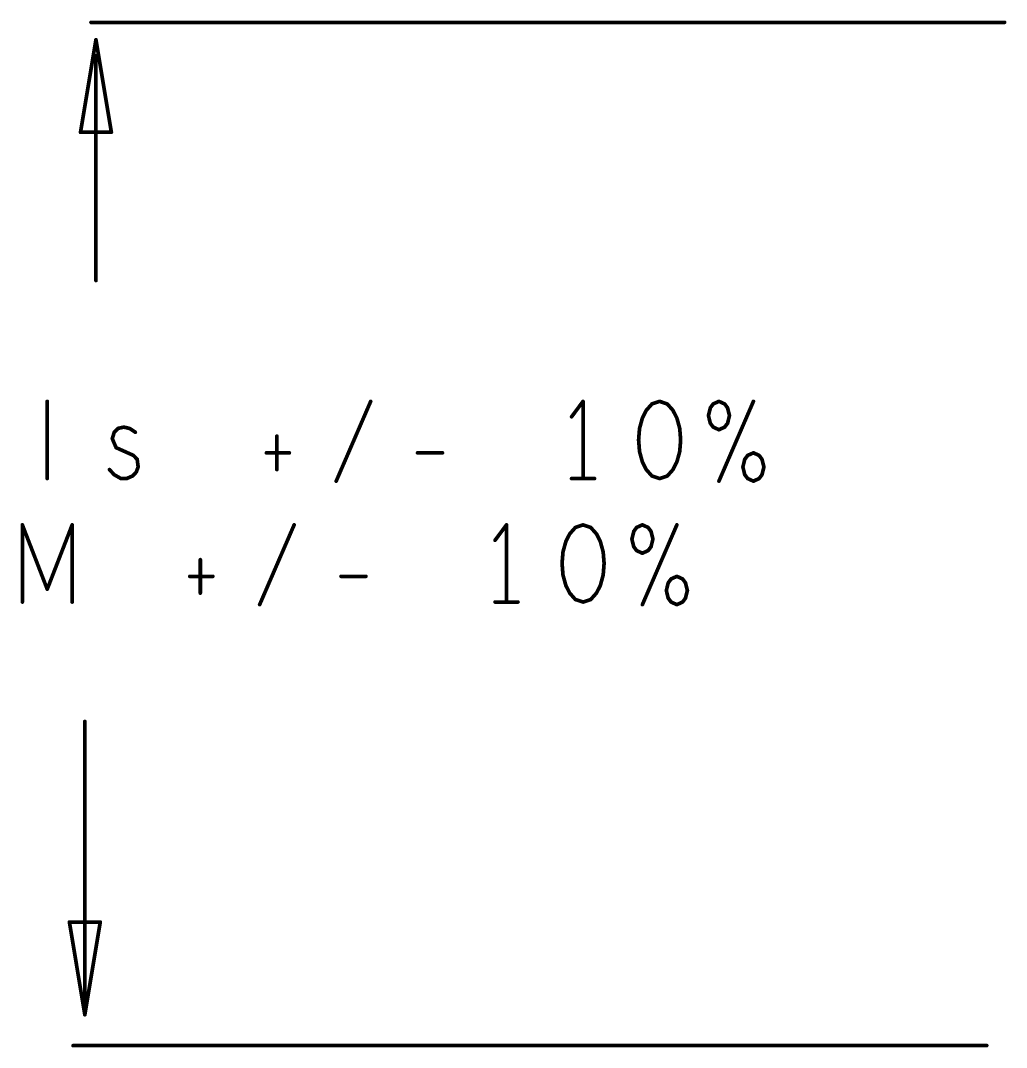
# Model space of a CAD drawing. Extents: x -18 to 16.1, y -6.6 to 15.5.
# Drawn here: x 6.746 to 8.343, y 8.74 to 10.403 of the extents above; entities that cross this region are included whole.
import ezdxf

# ---------------------------------------------------------------- set-up
doc = ezdxf.new("R2010")
doc.units = 0
doc.layers.get('0').update_dxf_attribs({"linetype": 'CONTINUOUS'})
doc.layers.add('FAB', color=13, linetype='CONTINUOUS')

# ---------------------------------------------------------------- blocks, each defined once
blk = doc.blocks.new('ROUND_1')
at = {"const_width": 0.003}
blk.add_lwpolyline([(-0.0015, 0, 1), (0.0015, 0, 1)], format="xyb", close=True, dxfattribs=at)

msp = doc.modelspace()

# ---------------------------------------------------------------- linework, layer by layer
at = {"layer": 'FAB', "const_width": 0.006}
for points in [[(8.34, 10.4), (6.86, 10.4)], [(6.868, 10.372), (6.843, 10.222)], [(6.893, 10.222), (6.868, 10.372)], [(6.868, 10.3458), (6.868, 9.982)], [(6.843, 10.222), (6.893, 10.222)], [(6.7891, 9.6613), (6.7891, 9.7863)], [(7.2572, 9.6571), (7.3131, 9.7863)], [(7.6571, 9.7863), (7.6385, 9.7613)], [(7.6571, 9.6613), (7.6571, 9.7863)], [(7.7687, 9.7821), (7.7595, 9.7717)], [(7.7811, 9.7863), (7.7687, 9.7821)], [(7.7935, 9.7821), (7.7811, 9.7863)], [(7.8028, 9.7717), (7.7935, 9.7821)], [(7.8633, 9.7758), (7.8602, 9.7633)], [(7.8679, 9.7821), (7.8633, 9.7758)], [(7.8772, 9.7863), (7.8679, 9.7821)], [(7.8772, 9.6571), (7.9331, 9.7863)], [(7.8865, 9.7821), (7.8772, 9.7863)], [(7.8912, 9.7758), (7.8865, 9.7821)], [(7.8943, 9.7633), (7.8912, 9.7758)], [(7.7532, 9.7592), (7.7486, 9.7425)], [(7.7595, 9.7717), (7.7532, 9.7592)], [(7.8091, 9.7592), (7.8028, 9.7717)], [(7.8137, 9.7425), (7.8091, 9.7592)], [(7.8602, 9.7633), (7.8633, 9.7508)], [(7.8912, 9.7508), (7.8943, 9.7633)], [(6.8976, 9.7363), (6.9039, 9.7425)], [(6.9039, 9.7425), (6.9131, 9.7446)], [(6.9131, 9.7446), (6.9224, 9.7425)], [(6.9224, 9.7425), (6.9318, 9.7363)], [(7.7486, 9.7425), (7.7471, 9.7238)], [(7.8152, 9.7238), (7.8137, 9.7425)], [(7.8633, 9.7508), (7.8679, 9.7446)], [(7.8679, 9.7446), (7.8772, 9.7404)], [(7.8772, 9.7404), (7.8865, 9.7446)], [(7.8865, 9.7446), (7.8912, 9.7508)], [(6.8945, 9.7258), (6.8976, 9.7363)], [(6.9007, 9.7113), (6.8945, 9.7258)], [(7.1611, 9.73), (7.1611, 9.6758)], [(6.9287, 9.6988), (6.9007, 9.7113)], [(7.7471, 9.7238), (7.7486, 9.705)], [(7.8137, 9.705), (7.8152, 9.7238)], [(6.9348, 9.6925), (6.9287, 9.6988)], [(6.9364, 9.68), (6.9348, 9.6925)], [(7.1441, 9.7029), (7.1813, 9.7029)], [(7.389, 9.7029), (7.4293, 9.7029)], [(7.7486, 9.705), (7.7532, 9.6883)], [(7.8091, 9.6883), (7.8137, 9.705)], [(7.9191, 9.6925), (7.916, 9.68)], [(7.9238, 9.6988), (7.9191, 9.6925)], [(7.9331, 9.7029), (7.9238, 9.6988)], [(7.9423, 9.6988), (7.9331, 9.7029)], [(7.947, 9.6925), (7.9423, 9.6988)], [(7.9501, 9.68), (7.947, 9.6925)], [(6.8899, 9.6758), (6.8976, 9.6675)], [(6.9333, 9.6717), (6.9364, 9.68)], [(7.7532, 9.6883), (7.7595, 9.6758)], [(7.7595, 9.6758), (7.7687, 9.6654)], [(7.7935, 9.6654), (7.8028, 9.6758)], [(7.8028, 9.6758), (7.8091, 9.6883)], [(7.916, 9.68), (7.9191, 9.6675)], [(7.947, 9.6675), (7.9501, 9.68)], [(6.8976, 9.6675), (6.9085, 9.6613)], [(6.9085, 9.6613), (6.9178, 9.6613)], [(6.9178, 9.6613), (6.9271, 9.6654)], [(6.9271, 9.6654), (6.9333, 9.6717)], [(7.6385, 9.6613), (7.6757, 9.6613)], [(7.7687, 9.6654), (7.7811, 9.6613)], [(7.7811, 9.6613), (7.7935, 9.6654)], [(7.9191, 9.6675), (7.9238, 9.6613)], [(7.9238, 9.6613), (7.9331, 9.6571)], [(7.9331, 9.6571), (7.9423, 9.6613)], [(7.9423, 9.6613), (7.947, 9.6675)], [(6.7488, 9.4613), (6.7488, 9.5863)], [(6.7488, 9.5863), (6.7891, 9.4821)], [(6.7891, 9.4821), (6.8295, 9.5863)], [(6.8295, 9.5863), (6.8295, 9.4613)], [(7.1332, 9.4571), (7.1891, 9.5863)], [(7.5331, 9.5863), (7.5145, 9.5613)], [(7.5331, 9.4613), (7.5331, 9.5863)], [(7.6447, 9.5821), (7.6355, 9.5717)], [(7.6571, 9.5863), (7.6447, 9.5821)], [(7.6695, 9.5821), (7.6571, 9.5863)], [(7.6788, 9.5717), (7.6695, 9.5821)], [(7.7439, 9.5821), (7.7393, 9.5758)], [(7.7532, 9.5863), (7.7439, 9.5821)], [(7.7532, 9.4571), (7.8091, 9.5863)], [(7.7625, 9.5821), (7.7532, 9.5863)], [(7.7672, 9.5758), (7.7625, 9.5821)], [(7.6355, 9.5717), (7.6292, 9.5592)], [(7.6851, 9.5592), (7.6788, 9.5717)], [(7.7393, 9.5758), (7.7362, 9.5633)], [(7.7362, 9.5633), (7.7393, 9.5508)], [(7.7703, 9.5633), (7.7672, 9.5758)], [(7.7672, 9.5508), (7.7703, 9.5633)], [(7.6292, 9.5592), (7.6246, 9.5425)], [(7.6897, 9.5425), (7.6851, 9.5592)], [(7.7393, 9.5508), (7.7439, 9.5446)], [(7.7439, 9.5446), (7.7532, 9.5404)], [(7.7532, 9.5404), (7.7625, 9.5446)], [(7.7625, 9.5446), (7.7672, 9.5508)], [(7.0371, 9.53), (7.0371, 9.4758)], [(7.6246, 9.5425), (7.6231, 9.5238)], [(7.6912, 9.5238), (7.6897, 9.5425)], [(7.6231, 9.5238), (7.6246, 9.505)], [(7.6897, 9.505), (7.6912, 9.5238)], [(7.0201, 9.5029), (7.0573, 9.5029)], [(7.265, 9.5029), (7.3053, 9.5029)], [(7.6246, 9.505), (7.6292, 9.4883)], [(7.6851, 9.4883), (7.6897, 9.505)], [(7.7998, 9.4988), (7.7951, 9.4925)], [(7.8091, 9.5029), (7.7998, 9.4988)], [(7.8183, 9.4988), (7.8091, 9.5029)], [(7.823, 9.4925), (7.8183, 9.4988)], [(7.6292, 9.4883), (7.6355, 9.4758)], [(7.6788, 9.4758), (7.6851, 9.4883)], [(7.7951, 9.4925), (7.792, 9.48)], [(7.792, 9.48), (7.7951, 9.4675)], [(7.8261, 9.48), (7.823, 9.4925)], [(7.823, 9.4675), (7.8261, 9.48)], [(7.5145, 9.4613), (7.5517, 9.4613)], [(7.6355, 9.4758), (7.6447, 9.4654)], [(7.6447, 9.4654), (7.6571, 9.4613)], [(7.6571, 9.4613), (7.6695, 9.4654)], [(7.6695, 9.4654), (7.6788, 9.4758)], [(7.7951, 9.4675), (7.7998, 9.4613)], [(7.7998, 9.4613), (7.8091, 9.4571)], [(7.8091, 9.4571), (7.8183, 9.4613)], [(7.8183, 9.4613), (7.823, 9.4675)], [(6.85, 9.268), (6.85, 8.793)], [(6.825, 8.943), (6.85, 8.793)], [(6.875, 8.943), (6.825, 8.943)], [(6.85, 8.793), (6.875, 8.943)], [(8.311, 8.743), (6.831, 8.743)]]:
    msp.add_lwpolyline(points, dxfattribs=at)

# ---------------------------------------------------------------- block references
at = {"layer": 'FAB'}
for p in [(6.86, 10.4), (8.34, 10.4), (6.868, 10.372), (6.868, 10.372), (6.868, 10.3458), (6.843, 10.222), (6.843, 10.222), (6.893, 10.222), (6.893, 10.222), (6.868, 9.982), (6.7891, 9.7863), (7.3131, 9.7863), (7.6571, 9.7863), (7.6571, 9.7863), (7.7687, 9.7821), (7.7687, 9.7821), (7.7811, 9.7863), (7.7811, 9.7863), (7.7935, 9.7821), (7.7935, 9.7821), (7.8633, 9.7758), (7.8633, 9.7758), (7.8679, 9.7821), (7.8679, 9.7821), (7.8772, 9.7863), (7.8772, 9.7863), (7.8865, 9.7821), (7.8865, 9.7821), (7.8912, 9.7758), (7.8912, 9.7758), (7.9331, 9.7863), (7.6385, 9.7613), (7.7532, 9.7592), (7.7532, 9.7592), (7.7595, 9.7717), (7.7595, 9.7717), (7.8028, 9.7717), (7.8028, 9.7717), (7.8091, 9.7592), (7.8091, 9.7592), (7.8602, 9.7633), (7.8602, 9.7633), (7.8943, 9.7633), (7.8943, 9.7633), (6.9039, 9.7425), (6.9039, 9.7425), (6.9131, 9.7446), (6.9131, 9.7446), (6.9224, 9.7425), (6.9224, 9.7425), (7.7486, 9.7425), (7.7486, 9.7425), (7.8137, 9.7425), (7.8137, 9.7425), (7.8633, 9.7508), (7.8633, 9.7508), (7.8679, 9.7446), (7.8679, 9.7446), (7.8865, 9.7446), (7.8865, 9.7446), (7.8912, 9.7508), (7.8912, 9.7508), (6.8945, 9.7258), (6.8945, 9.7258), (6.8976, 9.7363), (6.8976, 9.7363), (6.9318, 9.7363), (7.1611, 9.73), (7.8772, 9.7404), (7.8772, 9.7404), (6.9007, 9.7113), (6.9007, 9.7113), (7.7471, 9.7238), (7.7471, 9.7238), (7.8152, 9.7238), (7.8152, 9.7238), (6.9287, 9.6988), (6.9287, 9.6988), (6.9348, 9.6925), (6.9348, 9.6925), (7.1441, 9.7029), (7.1813, 9.7029), (7.389, 9.7029), (7.4293, 9.7029), (7.7486, 9.705), (7.7486, 9.705), (7.8137, 9.705), (7.8137, 9.705), (7.9191, 9.6925), (7.9191, 9.6925), (7.9238, 9.6988), (7.9238, 9.6988), (7.9331, 9.7029), (7.9331, 9.7029), (7.9423, 9.6988), (7.9423, 9.6988), (7.947, 9.6925), (7.947, 9.6925), (6.8899, 9.6758), (6.9364, 9.68), (6.9364, 9.68), (7.1611, 9.6758), (7.7532, 9.6883), (7.7532, 9.6883), (7.7595, 9.6758), (7.7595, 9.6758), (7.8028, 9.6758), (7.8028, 9.6758), (7.8091, 9.6883), (7.8091, 9.6883), (7.916, 9.68), (7.916, 9.68), (7.9501, 9.68), (7.9501, 9.68), (6.7891, 9.6613), (6.8976, 9.6675), (6.8976, 9.6675), (6.9085, 9.6613), (6.9085, 9.6613), (6.9178, 9.6613), (6.9178, 9.6613), (6.9271, 9.6654), (6.9271, 9.6654), (6.9333, 9.6717), (6.9333, 9.6717), (7.6385, 9.6613), (7.6571, 9.6613), (7.6757, 9.6613), (7.7687, 9.6654), (7.7687, 9.6654), (7.7811, 9.6613), (7.7811, 9.6613), (7.7935, 9.6654), (7.7935, 9.6654), (7.9191, 9.6675), (7.9191, 9.6675), (7.9238, 9.6613), (7.9238, 9.6613), (7.9423, 9.6613), (7.9423, 9.6613), (7.947, 9.6675), (7.947, 9.6675), (7.2572, 9.6571), (7.8772, 9.6571), (7.9331, 9.6571), (7.9331, 9.6571), (6.7488, 9.5863), (6.7488, 9.5863), (6.8295, 9.5863), (6.8295, 9.5863), (7.1891, 9.5863), (7.5331, 9.5863), (7.5331, 9.5863), (7.6447, 9.5821), (7.6447, 9.5821), (7.6571, 9.5863), (7.6571, 9.5863), (7.6695, 9.5821), (7.6695, 9.5821), (7.7439, 9.5821), (7.7439, 9.5821), (7.7532, 9.5863), (7.7532, 9.5863), (7.7625, 9.5821), (7.7625, 9.5821), (7.8091, 9.5863), (7.5145, 9.5613), (7.6355, 9.5717), (7.6355, 9.5717), (7.6788, 9.5717), (7.6788, 9.5717), (7.7362, 9.5633), (7.7362, 9.5633), (7.7393, 9.5758), (7.7393, 9.5758), (7.7672, 9.5758), (7.7672, 9.5758), (7.7703, 9.5633), (7.7703, 9.5633), (7.6292, 9.5592), (7.6292, 9.5592), (7.6851, 9.5592), (7.6851, 9.5592), (7.7393, 9.5508), (7.7393, 9.5508), (7.7439, 9.5446), (7.7439, 9.5446), (7.7625, 9.5446), (7.7625, 9.5446), (7.7672, 9.5508), (7.7672, 9.5508), (7.0371, 9.53), (7.6246, 9.5425), (7.6246, 9.5425), (7.6897, 9.5425), (7.6897, 9.5425), (7.7532, 9.5404), (7.7532, 9.5404), (7.6231, 9.5238), (7.6231, 9.5238), (7.6912, 9.5238), (7.6912, 9.5238), (7.0201, 9.5029), (7.0573, 9.5029), (7.265, 9.5029), (7.3053, 9.5029), (7.6246, 9.505), (7.6246, 9.505), (7.6897, 9.505), (7.6897, 9.505), (7.7998, 9.4988), (7.7998, 9.4988), (7.8091, 9.5029), (7.8091, 9.5029), (7.8183, 9.4988), (7.8183, 9.4988), (6.7891, 9.4821), (6.7891, 9.4821), (7.6292, 9.4883), (7.6292, 9.4883), (7.6851, 9.4883), (7.6851, 9.4883), (7.792, 9.48), (7.792, 9.48), (7.7951, 9.4925), (7.7951, 9.4925), (7.823, 9.4925), (7.823, 9.4925), (7.8261, 9.48), (7.8261, 9.48), (6.7488, 9.4613), (6.8295, 9.4613), (7.0371, 9.4758), (7.5145, 9.4613), (7.5331, 9.4613), (7.5517, 9.4613), (7.6355, 9.4758), (7.6355, 9.4758), (7.6447, 9.4654), (7.6447, 9.4654), (7.6571, 9.4613), (7.6571, 9.4613), (7.6695, 9.4654), (7.6695, 9.4654), (7.6788, 9.4758), (7.6788, 9.4758), (7.7951, 9.4675), (7.7951, 9.4675), (7.7998, 9.4613), (7.7998, 9.4613), (7.8183, 9.4613), (7.8183, 9.4613), (7.823, 9.4675), (7.823, 9.4675), (7.1332, 9.4571), (7.7532, 9.4571), (7.8091, 9.4571), (7.8091, 9.4571), (6.85, 9.268), (6.825, 8.943), (6.825, 8.943), (6.875, 8.943), (6.875, 8.943), (6.85, 8.793), (6.85, 8.793), (6.85, 8.793), (6.831, 8.743), (8.311, 8.743)]:
    msp.add_blockref('ROUND_1', p, dxfattribs=at)

doc.saveas('drawing.dxf')
